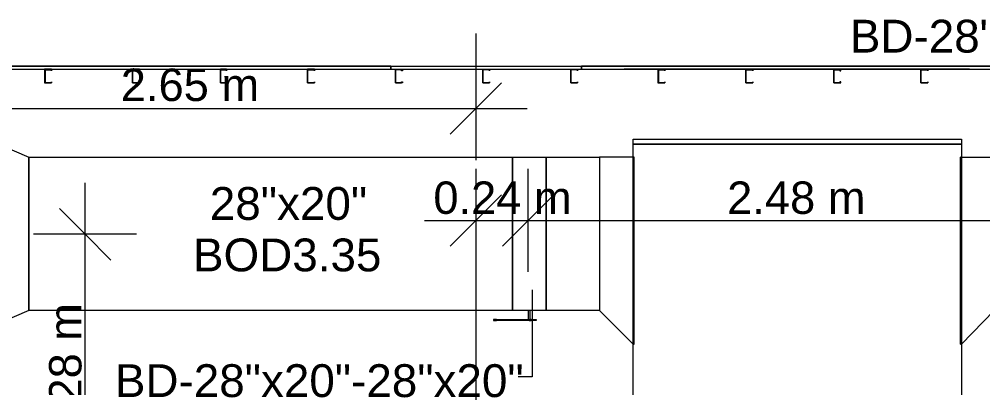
# Model space of a CAD drawing. Header units: metres. Extents: x -2 to 237, y -8 to 52.
# Drawn here: x 12.432 to 16.9, y 33.596 to 35.303 of the extents above; entities that cross this region are included whole.
import ezdxf

# ---------------------------------------------------------------- set-up
doc = ezdxf.new("R2010")
doc.units = ezdxf.units.M
doc.layers.add('HVAC - Ductos', color=5, linetype='Continuous', lineweight=0)
doc.layers.add('PDF2_Text', color=7, linetype='Continuous', lineweight=0)
doc.layers.add('PDF2_Geometry', color=7, linetype='Continuous', lineweight=0, true_color=0xaaaaaa)
doc.layers.add('PDF2_Solid Fills', color=7, linetype='Continuous', lineweight=0, true_color=0xffffff)
doc.styles.add('PDF Helvetica', font='')
doc.styles.get('PDF Helvetica').set_extended_font_data('Helvetica')

msp = doc.modelspace()

# ---------------------------------------------------------------- hatches: boundary and pattern name
at = {"layer": 'PDF2_Solid Fills', "lineweight": 0, "transparency": 33554559}
h = msp.add_hatch(color=256, dxfattribs=at)
h.paths.add_polyline_path([(15.4251, 35.0682), (15.4251, 35.0728), (15.3976, 35.0728)])
h.paths.add_polyline_path([(15.3976, 35.0682), (15.393, 35.0682), (15.393, 35.0086)])

# ---------------------------------------------------------------- linework, layer by layer
at = {"layer": 'HVAC - Ductos', "lineweight": 0}
for points in [[(14.5491, 35.1279), (14.5491, 34.8894), (14.5491, 34.6509)], [(14.6683, 35.0086), (14.5491, 34.8894), (14.4298, 34.7701)], [(11.6643, 34.8894), (14.7876, 34.8894)], [(14.5491, 34.6096), (14.5491, 34.3712), (14.5491, 34.1326)], [(14.7921, 34.1326), (14.7921, 34.3712), (14.7921, 34.6096)], [(12.7375, 32.2431), (12.7375, 33.0274), (12.7375, 34.5454)], [(14.6683, 34.4903), (14.5491, 34.3712), (14.4298, 34.2519)], [(14.9114, 34.4903), (14.7921, 34.3712), (14.6729, 34.2519)], [(12.6183, 34.4261), (12.7375, 34.3069), (12.8568, 34.1877)], [(14.3106, 34.3712), (14.7921, 34.3712), (17.5164, 34.3712)], [(12.976, 34.3069), (12.7375, 34.3069), (12.499, 34.3069)], [(14.8105, 34.0501), (14.8105, 33.6465), (14.7463, 33.6465)]]:
    msp.add_lwpolyline(points, dxfattribs=at)
for points in [[(12.2926, 34.7426), (12.4761, 34.6646), (12.4761, 33.9538), (12.2926, 33.8758)], [(16.8009, 34.7243), (15.2783, 34.7243), (15.2783, 34.7472), (16.8009, 34.7472)], [(15.2783, 28.1292), (15.2783, 34.7243), (16.8009, 34.7243), (16.8009, 28.1292)], [(14.7188, 33.9538), (12.4761, 33.9538), (12.4761, 34.6646), (14.7188, 34.6646)], [(14.8747, 34.6646), (15.1224, 34.6646), (15.1224, 33.9538), (14.8747, 33.9538)], [(15.2829, 34.6646), (15.1224, 34.6646), (15.1224, 33.9538), (15.2783, 33.7978), (15.2829, 33.7978)], [(15.2829, 34.6646), (15.2783, 34.6646), (15.2783, 33.7978), (15.2829, 33.7978)], [(16.7964, 33.7978), (16.8009, 33.7978), (16.8009, 34.6646), (16.7964, 34.6646)], [(16.7964, 33.7978), (16.7964, 34.6646), (16.9523, 34.6646), (16.9523, 33.9538), (16.8009, 33.7978)]]:
    msp.add_lwpolyline(points, close=True, dxfattribs=at)
at = {"layer": 'PDF2_Geometry', "lineweight": 0}
for points in [[(14.5491, 35.2379), (14.5491, 34.9215)], [(9.096, 35.0866), (9.9904, 35.0866), (14.1547, 35.0866), (14.1547, 35.0728), (15.0398, 35.0728), (15.0398, 35.0866)], [(13.8015, 35.0728), (14.1547, 35.0728), (14.1547, 35.0866), (9.9904, 35.0866), (9.9904, 35.0728), (10.1141, 35.0728)], [(12.178, 35.0728), (12.554, 35.0728)], [(12.5816, 35.0728), (12.9577, 35.0728)], [(12.9897, 35.0728), (13.3658, 35.0728)], [(13.3934, 35.0728), (13.774, 35.0728)], [(14.1547, 35.0866), (15.0398, 35.0866), (21.9834, 35.0866), (21.9834, 35.0728), (22.8732, 35.0728), (22.8732, 35.0866)], [(15.4251, 35.0728), (21.9834, 35.0728), (21.9834, 35.0866), (15.0398, 35.0866), (15.0398, 35.0728), (15.3976, 35.0728)], [(15.2371, 35.0866), (16.8376, 35.0866)], [(15.3976, 35.0728), (15.2371, 35.0728)], [(15.8011, 35.0728), (15.4251, 35.0728)], [(16.2093, 35.0728), (15.8333, 35.0728)], [(16.6175, 35.0728), (16.2414, 35.0728)], [(16.8376, 35.0728), (16.645, 35.0728)], [(14.5491, 34.6004), (14.5491, 33.33)]]:
    msp.add_lwpolyline(points, dxfattribs=at)
for points in [[(12.5816, 35.0728), (12.554, 35.0728), (12.5495, 35.0728), (12.5495, 35.0682), (12.5495, 35.0086), (12.554, 35.0086), (12.5816, 35.0086), (12.5816, 35.0132), (12.5816, 35.0086), (12.554, 35.0086), (12.554, 35.0682), (12.5816, 35.0682), (12.5816, 35.0637)], [(12.9897, 35.0728), (12.9577, 35.0728), (12.9577, 35.0682), (12.9577, 35.0086), (12.9897, 35.0086), (12.9897, 35.0132), (12.9897, 35.0086), (12.9577, 35.0086), (12.9577, 35.0682), (12.9897, 35.0682), (12.9897, 35.0637)], [(13.3934, 35.0728), (13.3658, 35.0728), (13.3658, 35.0682), (13.3658, 35.0086), (13.3934, 35.0086), (13.3934, 35.0132), (13.3934, 35.0086), (13.3658, 35.0086), (13.3658, 35.0682), (13.3934, 35.0682), (13.3934, 35.0637)], [(13.8015, 35.0728), (13.774, 35.0728), (13.7694, 35.0728), (13.7694, 35.0682), (13.7694, 35.0086), (13.774, 35.0086), (13.8015, 35.0086), (13.8015, 35.0132), (13.8015, 35.0086), (13.774, 35.0086), (13.7694, 35.0086), (13.7694, 35.0682), (13.774, 35.0682), (13.8015, 35.0682), (13.8015, 35.0637)], [(14.2097, 35.0637), (14.2051, 35.0637), (14.2051, 35.0682), (14.1776, 35.0682), (14.1776, 35.0086), (14.2051, 35.0086), (14.2051, 35.0132), (14.2097, 35.0132), (14.2097, 35.0086), (14.1776, 35.0086), (14.1776, 35.0682), (14.1776, 35.0728), (14.2097, 35.0728)], [(14.6133, 35.0637), (14.6133, 35.0682), (14.5858, 35.0682), (14.5812, 35.0682), (14.5812, 35.0086), (14.5858, 35.0086), (14.6133, 35.0086), (14.6133, 35.0132), (14.6133, 35.0086), (14.5858, 35.0086), (14.5812, 35.0086), (14.5812, 35.0682), (14.5812, 35.0728), (14.5858, 35.0728), (14.6133, 35.0728)], [(15.0214, 35.0637), (15.0214, 35.0682), (14.9894, 35.0682), (14.9894, 35.0086), (15.0214, 35.0086), (15.0214, 35.0132), (15.0214, 35.0086), (14.9894, 35.0086), (14.9894, 35.0682), (14.9894, 35.0728), (15.0214, 35.0728)], [(15.4251, 35.0728), (15.3976, 35.0728), (15.393, 35.0682), (15.393, 35.0086), (15.3976, 35.0086), (15.4251, 35.0086), (15.4251, 35.0132), (15.4251, 35.0086), (15.3976, 35.0086), (15.3976, 35.0682), (15.4251, 35.0682), (15.4251, 35.0637)], [(15.8333, 35.0728), (15.8011, 35.0728), (15.8011, 35.0682), (15.8011, 35.0086), (15.8333, 35.0086), (15.8333, 35.0132), (15.8333, 35.0086), (15.8011, 35.0086), (15.8011, 35.0682), (15.8333, 35.0682), (15.8333, 35.0637)], [(16.2414, 35.0728), (16.2093, 35.0728), (16.2093, 35.0682), (16.2093, 35.0086), (16.2414, 35.0086), (16.2414, 35.0132), (16.2368, 35.0132), (16.2368, 35.0086), (16.2093, 35.0086), (16.2093, 35.0682), (16.2368, 35.0682), (16.2368, 35.0637), (16.2414, 35.0637)], [(16.645, 35.0728), (16.6175, 35.0728), (16.6129, 35.0682), (16.6129, 35.0086), (16.6175, 35.0086), (16.645, 35.0086), (16.645, 35.0132), (16.645, 35.0086), (16.6175, 35.0086), (16.6129, 35.0086), (16.6129, 35.0682), (16.6175, 35.0682), (16.645, 35.0682), (16.645, 35.0637)]]:
    msp.add_lwpolyline(points, close=True, dxfattribs=at)
at = {"layer": 'PDF2_Geometry', "color": 254, "lineweight": 0, "true_color": 0xd2d2d2}
for points in [[(13.8015, 35.0682), (13.8015, 35.0728)], [(15.8103, 35.0682), (15.8149, 35.0728)]]:
    msp.add_lwpolyline(points, dxfattribs=at)
at = {"layer": 'PDF2_Geometry', "color": 1, "lineweight": 0}
for points in [[(14.8747, 33.9538), (14.7188, 33.9538), (14.7188, 34.6646), (14.8747, 34.6646)], [(14.7967, 33.9079), (14.8013, 33.9079), (14.8059, 33.9079), (14.8013, 33.9079)]]:
    msp.add_lwpolyline(points, close=True, dxfattribs=at)
for points in [[(14.6454, 33.9125), (14.6408, 33.9125), (14.6362, 33.9125), (14.6316, 33.9125), (14.6362, 33.9125), (14.6408, 33.9125), (14.6454, 33.9125), (14.7967, 33.9125), (14.8289, 33.9125), (14.8289, 33.9079), (14.7967, 33.9079), (14.7967, 33.9125), (14.8013, 33.9125), (14.8059, 33.9125), (14.8013, 33.9125), (14.8013, 33.9538)], [(14.7921, 33.9538), (14.7921, 33.9125)], [(14.6316, 33.9125), (14.6316, 33.9079)], [(14.7967, 33.9079), (14.6454, 33.9079), (14.6408, 33.9079), (14.6362, 33.9079), (14.6316, 33.9079), (14.6362, 33.9079), (14.6408, 33.9079), (14.6454, 33.9079)]]:
    msp.add_lwpolyline(points, dxfattribs=at)

# ---------------------------------------------------------------- texts
at = {"layer": 'PDF2_Text', "lineweight": 0, "attachment_point": 4, "style": 'PDF Helvetica'}
for s, insert, char_height in [('BD-28"x20"-28"x20"', (16.2834, 35.2238), 0.15205), ('2.65 m', (12.9032, 34.9984), 0.15017), ('0.24 m', (14.3525, 34.4755), 0.15017), ('2.48 m', (15.7147, 34.4755), 0.15017), ('28"x20"', (13.316, 34.4487), 0.15205), ('BOD3.35', (13.238, 34.2102), 0.15205), ('BD-28"x20"-28"x20"', (12.8757, 33.6277), 0.15205)]:
    msp.add_mtext(s, dxfattribs=dict(at, insert=insert, char_height=char_height))
at = {"layer": 'PDF2_Text', "lineweight": 0, "insert": (12.6467, 33.3476), "char_height": 0.15017, "attachment_point": 4, "rotation": 90, "style": 'PDF Helvetica'}
msp.add_mtext('1.28 m', dxfattribs=at)

doc.saveas('drawing.dxf')
